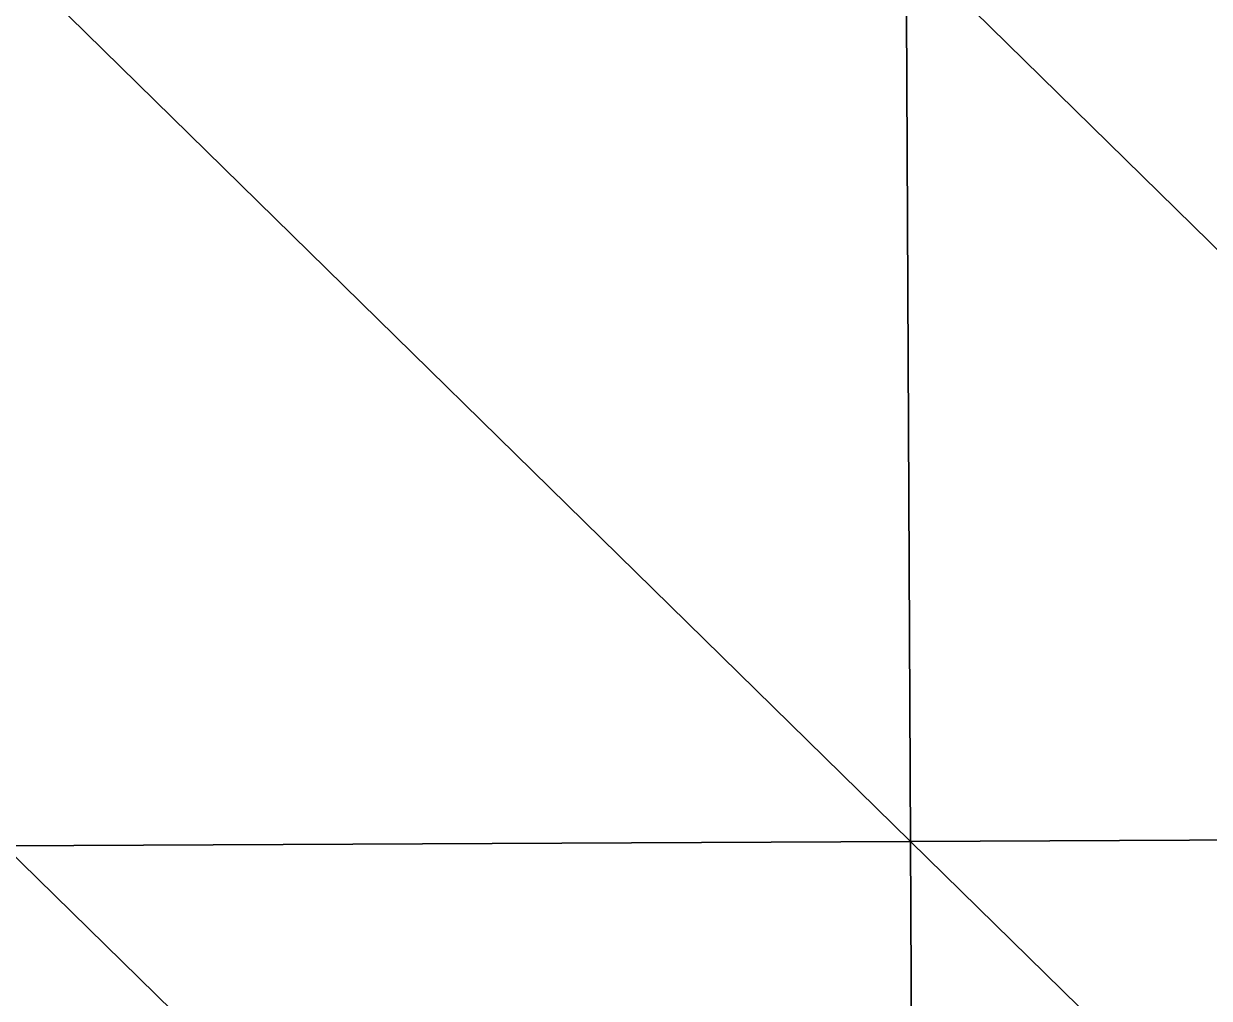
# Model space of a CAD drawing. Extents: x -372 to 678, y -263 to 741.
# Drawn here: x 6.19 to 22.62, y 72.53 to 86.04 of the extents above; entities that cross this region are included whole.
import ezdxf

# ---------------------------------------------------------------- set-up
doc = ezdxf.new("R2010")
doc.units = 0
doc.header["$LTSCALE"] = 0.0254
doc.layers.get('0').update_dxf_attribs({"linetype": 'CONTINUOUS'})
doc.layers.add('LOCATION_SNAPSHOT', color=144, linetype='CONTINUOUS')
doc.layers.add('LOCATION_TERRAIN', color=36, linetype='CONTINUOUS')

# ---------------------------------------------------------------- blocks, each defined once
blk = doc.blocks.new('LOCATION_SNAPSHOT')
at = {"color": 8}
mesh = blk.add_polyface(dxfattribs=at)
corners = [(-369.308, -262.945), (369.306, 262.947), (-371.821, 259.377), (371.824, -259.377)]
mesh.append_faces([[corners[k] for k in face] for face in [(0, 1, 2), (1, 0, 3)]], dxfattribs={"vtx0": -1, "color": 8})
blk = doc.blocks.new('LOCATION_TERRAIN')
at = {"color": 8}
mesh = blk.add_polyface(dxfattribs=at)
corners = [(18.483, 74.708, -6.142), (18.423, 87.144, -7.423), (5.862, 87.084, -7.451)]
mesh.append_faces([[corners[k] for k in face] for face in [(0, 1, 2)]], dxfattribs={"color": 8})
mesh = blk.add_polyface(dxfattribs=at)
corners = [(18.483, 74.708, -6.142), (5.862, 87.084, -7.451), (5.921, 74.647, -6.135)]
mesh.append_faces([[corners[k] for k in face] for face in [(0, 1, 2)]], dxfattribs={"color": 8})
mesh = blk.add_polyface(dxfattribs=at)
corners = [(31.044, 74.768, -5.45), (30.985, 87.205, -6.622), (18.423, 87.144, -7.423)]
mesh.append_faces([[corners[k] for k in face] for face in [(0, 1, 2)]], dxfattribs={"color": 8})
mesh = blk.add_polyface(dxfattribs=at)
corners = [(31.044, 74.768, -5.45), (18.423, 87.144, -7.423), (18.483, 74.708, -6.142)]
mesh.append_faces([[corners[k] for k in face] for face in [(0, 1, 2)]], dxfattribs={"color": 8})
mesh = blk.add_polyface(dxfattribs=at)
corners = [(31.104, 62.332, -4.046), (31.044, 74.768, -5.45), (18.483, 74.708, -6.142)]
mesh.append_faces([[corners[k] for k in face] for face in [(0, 1, 2)]], dxfattribs={"color": 8})
mesh = blk.add_polyface(dxfattribs=at)
corners = [(18.543, 62.272, -4.63), (18.483, 74.708, -6.142), (5.921, 74.647, -6.135)]
mesh.append_faces([[corners[k] for k in face] for face in [(0, 1, 2)]], dxfattribs={"color": 8})
mesh = blk.add_polyface(dxfattribs=at)
corners = [(18.543, 62.272, -4.63), (5.921, 74.647, -6.135), (5.981, 62.211, -4.745)]
mesh.append_faces([[corners[k] for k in face] for face in [(0, 1, 2)]], dxfattribs={"color": 8})
mesh = blk.add_polyface(dxfattribs=at)
corners = [(31.104, 62.332, -4.046), (18.483, 74.708, -6.142), (18.543, 62.272, -4.63)]
mesh.append_faces([[corners[k] for k in face] for face in [(0, 1, 2)]], dxfattribs={"color": 8})

msp = doc.modelspace()

# ---------------------------------------------------------------- block references
at = {"layer": 'LOCATION_SNAPSHOT', "color": 0}
msp.add_blockref('LOCATION_SNAPSHOT', (0, 0), dxfattribs=at)
at = {"layer": 'LOCATION_TERRAIN', "color": 0}
msp.add_blockref('LOCATION_TERRAIN', (0, 0), dxfattribs=at)

doc.saveas('drawing.dxf')
